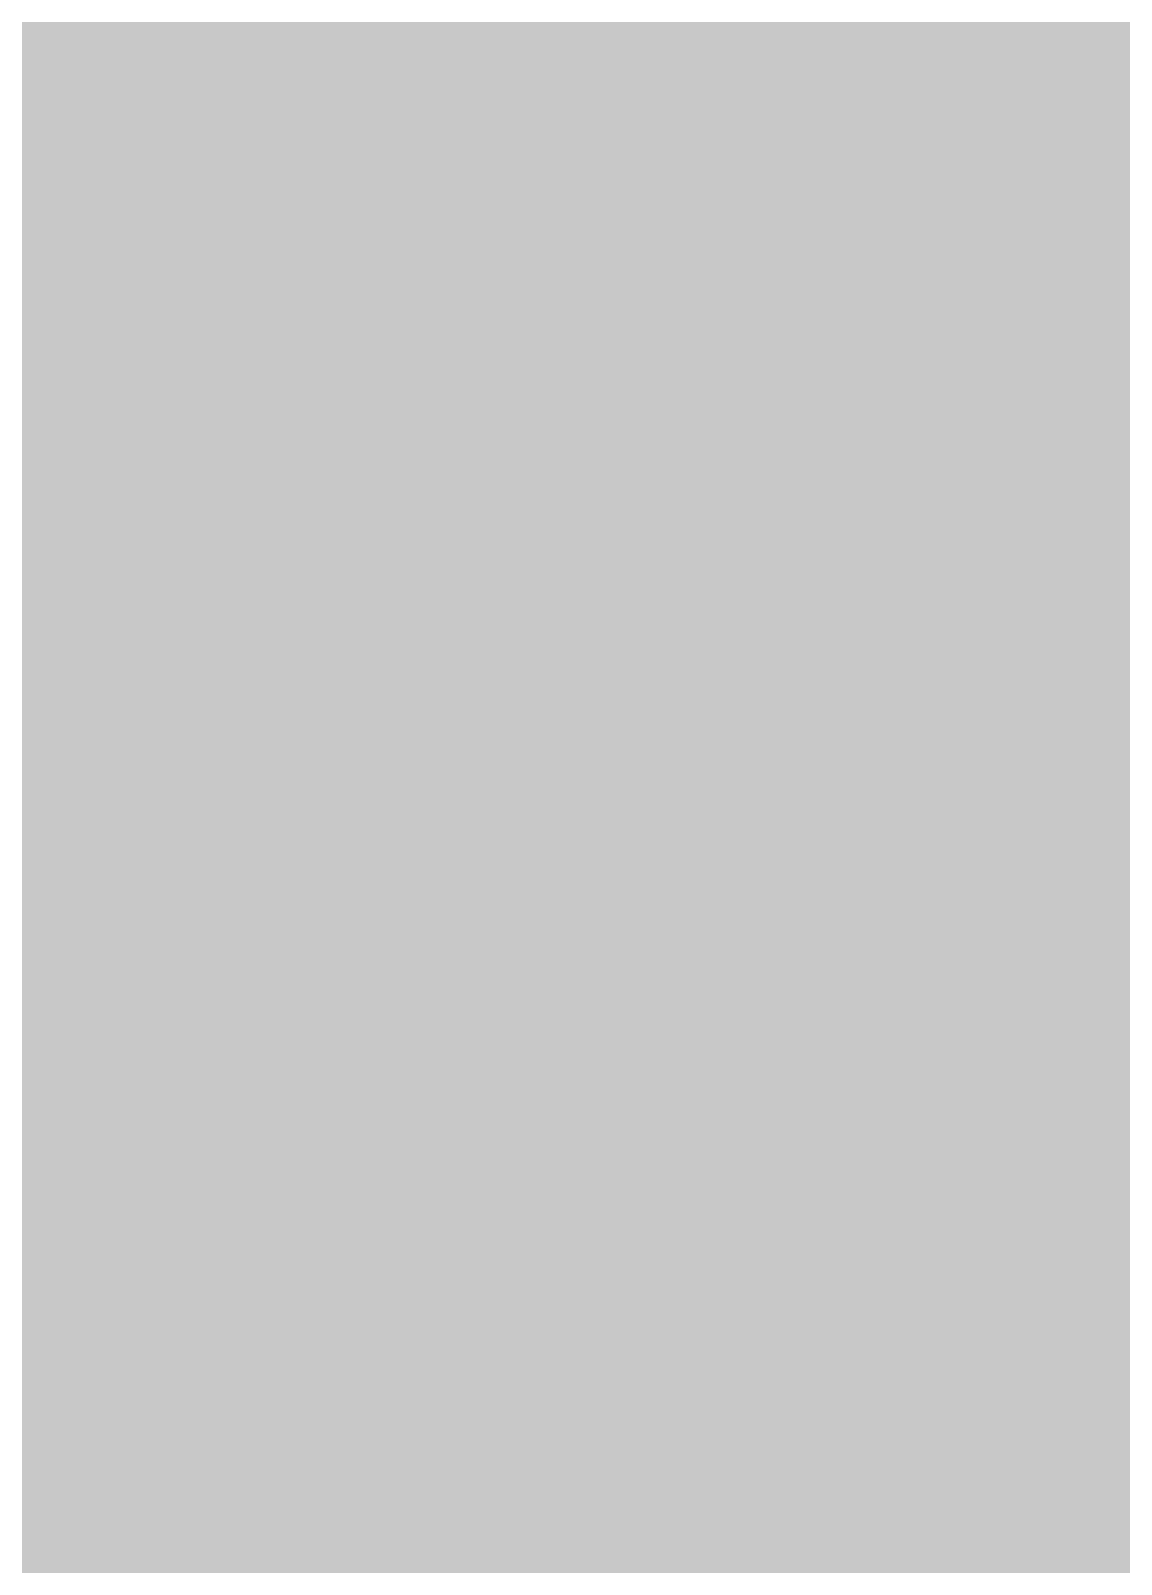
# Model space of a CAD drawing. Header units: inches. Extents: x 22 to 371, y 55 to 284.
# Drawn here: x 75.402 to 76.001, y 125.67 to 126.513 of the extents above; entities that cross this region are included whole.
import ezdxf

# ---------------------------------------------------------------- set-up
doc = ezdxf.new("R2010")
doc.units = ezdxf.units.IN
for name, color, linetype in [('Bottom Layer', 5, 'Continuous'), ('Bottom Solder', 6, 'Continuous'), ('Drill Drawing', 1, 'Continuous'), ('Layer 1', 16, 'Continuous'), ('Layer 2', 76, 'Continuous'), ('Top Layer', 1, 'Continuous'), ('Top Solder', 216, 'Continuous'), ('Via Holes', 16, 'Continuous')]:
    doc.layers.add(name, color=color, linetype=linetype)

msp = doc.modelspace()

# ---------------------------------------------------------------- hatches: boundary and pattern name
at = {"layer": 'Bottom Layer'}
h = msp.add_hatch(color=5, dxfattribs=at)
edge = h.paths.add_edge_path()
edge.add_arc((75.69159, 126.08662), 0.3, 0, 360)
at = {"layer": 'Bottom Solder'}
h = msp.add_hatch(color=6, dxfattribs=at)
edge = h.paths.add_edge_path()
edge.add_arc((75.69159, 126.08662), 0.4016, 0, 360)
at = {"layer": 'Layer 1'}
h = msp.add_hatch(color=16, dxfattribs=at)
edge = h.paths.add_edge_path()
edge.add_arc((75.69159, 126.08662), 0.3, 0, 360)
at = {"layer": 'Layer 2'}
h = msp.add_hatch(color=76, dxfattribs=at)
edge = h.paths.add_edge_path()
edge.add_arc((75.69159, 126.08662), 0.3, 0, 360)
at = {"layer": 'Top Layer'}
h = msp.add_hatch(color=1, dxfattribs=at)
h.paths.add_polyline_path([(90.08447, 141.44813), (90.0478, 141.3596), (90.0478, 141.1392), (90.13214, 140.93559), (90.28799, 140.77974), (90.4916, 140.6954), (90.5898, 140.57822), (90.60082, 140.38089), (90.44498, 140.22505), (90.36063, 140.02143), (90.36063, 139.96092), (90.28039, 139.79073), (90.1729, 139.77691), (90.05349, 139.77691), (89.84987, 139.69257), (89.69403, 139.53673), (89.4859, 139.53742), (89.3924, 139.5962), (89.30806, 139.79981), (89.15221, 139.95566), (88.9486, 140.04), (88.7282, 140.04), (88.52459, 139.95566), (88.36874, 139.79981), (88.2844, 139.5962), (88.2844, 139.3758), (88.36874, 139.17219), (88.52459, 139.01634), (88.7282, 138.932), (88.84303, 138.932), (91.31872, 136.45631), (91.44475, 136.3721), (91.59341, 136.34253), (100.67461, 136.34253), (100.87961, 136.13754), (101.00563, 136.05333), (101.15429, 136.02376), (101.219, 136.02376), (101.219, 135.84072), (103.124, 135.84072), (103.124, 135.84072), (103.17329, 135.87366), (103.2106, 135.8582), (103.431, 135.8582), (103.63461, 135.94254), (103.79046, 136.09838), (103.8748, 136.302), (103.8748, 136.5224), (103.79046, 136.72601), (103.71512, 136.80135), (103.65735, 136.9341), (103.71512, 137.06685), (103.79046, 137.14218), (103.8748, 137.3458), (103.8748, 137.5662), (103.79046, 137.76981), (103.63461, 137.92566), (103.51417, 137.97555), (103.50148, 138.01954), (103.50878, 138.19772), (103.57717, 138.24342), (104.09362, 138.75988), (105.67659, 138.75988), (105.76076, 138.55668), (105.73377, 138.52969), (105.65518, 138.41206), (105.65218, 138.397), (104.99181, 138.397), (104.99181, 136.939), (106.14182, 136.939), (106.14182, 135.48902), (106.15131, 135.48902), (106.15131, 134.98307), (98.76921, 134.98307), (98.68801, 135.06426), (98.4844, 135.1486), (98.264, 135.1486), (98.06039, 135.06426), (97.90454, 134.90841), (97.8202, 134.7048), (97.8202, 134.4844), (97.90454, 134.28079), (98.06039, 134.12494), (98.16211, 134.08281), (98.24377, 133.85979), (98.24228, 133.8464), (98.20545, 133.78732), (98.06039, 133.72723), (97.90454, 133.57139), (97.8202, 133.36777), (97.8202, 133.14738), (97.90454, 132.94376), (98.06039, 132.78792), (98.264, 132.70358), (98.4844, 132.70358), (98.68801, 132.78792), (98.84386, 132.94376), (98.9282, 133.14738), (98.9282, 133.2622), (99.37042, 133.70442), (101.77236, 133.70442), (101.81728, 133.60956), (101.83465, 133.50122), (101.70184, 133.36841), (101.6175, 133.1648), (101.6175, 132.9444), (101.70184, 132.74078), (101.85769, 132.58494), (102.0613, 132.5006), (102.2817, 132.5006), (102.48531, 132.58494), (102.50177, 132.60139), (104.0388, 132.60139), (104.0388, 132.2006), (105.8668, 132.2006), (105.8668, 132.98569), (106.4133, 132.98569), (106.4133, 132.9563), (109.8169, 132.9563), (109.8169, 132.9563), (109.9603, 132.90383), (110.09905, 132.87623), (110.09906, 132.87623), (110.89181, 132.87623), (110.89181, 132.8448), (112.95981, 132.8448), (112.95981, 133.35036), (113.71869, 133.35036), (113.81999, 133.24906), (113.81999, 131.38802), (113.7388, 131.30682), (113.65446, 131.1032), (113.65446, 130.88281), (113.7388, 130.67919), (113.89464, 130.52335), (114.09826, 130.43901), (114.31866, 130.43901), (114.52227, 130.52335), (114.67811, 130.67919), (114.88612, 130.67919), (115.04196, 130.52335), (115.24558, 130.43901), (115.46597, 130.43901), (115.57662, 130.48484), (115.69172, 130.31257), (115.26544, 129.88629), (112.95981, 129.88629), (112.95981, 130.8448), (112.95981, 131.71375), (112.96479, 131.73878), (112.96479, 132.2388), (112.95981, 132.26383), (112.95981, 132.6328), (110.89181, 132.6328), (110.89181, 132.26383), (110.88683, 132.2388), (110.88683, 132.10134), (110.73016, 132.10134), (110.59141, 132.07374), (110.47379, 131.99515), (110.47378, 131.99514), (110.20611, 131.72748), (110.12752, 131.60985), (110.09992, 131.4711), (110.09992, 131.47109), (110.09992, 131.02569), (110.09581, 131.02159), (109.8169, 131.02159), (109.8169, 131.14162), (107.5563, 131.14162), (107.5563, 131.11223), (105.8668, 131.11223), (105.8668, 131.9086), (104.0388, 131.9086), (104.0388, 130.2006), (104.84293, 130.2006), (104.90657, 130.03938), (104.90945, 129.9974), (103.93472, 129.02268), (103.73152, 129.10498), (103.64718, 129.3086), (103.49134, 129.46444), (103.28772, 129.54878), (103.06732, 129.54878), (102.86371, 129.46444), (102.70786, 129.3086), (102.62352, 129.10498), (102.62352, 128.99016), (100.19024, 126.55687), (93.5609, 126.55687), (93.5609, 126.8034), (92.1639, 126.8034), (92.1639, 126.55687), (88.3031, 126.55687), (88.3031, 126.8034), (86.9061, 126.8034), (86.9061, 125.5334), (88.3031, 125.5334), (88.3031, 125.77994), (92.1639, 125.77994), (92.1639, 125.5334), (93.5609, 125.5334), (93.5609, 125.77994), (100.35114, 125.77994), (100.41789, 125.79322), (100.51799, 125.60595), (99.61751, 124.70546), (81.80681, 124.70546), (81.40097, 125.1113), (81.27494, 125.19551), (81.12628, 125.22508), (79.97938, 125.22508), (79.83072, 125.19551), (79.70469, 125.1113), (79.29885, 124.70546), (76.31659, 124.70546), (75.87995, 125.1421), (75.75393, 125.22631), (75.60527, 125.25588), (74.41803, 125.25588), (74.26937, 125.22631), (74.14335, 125.1421), (73.80213, 124.80089), (73.71792, 124.67486), (73.68835, 124.5262), (73.68835, 124.39061), (73.18009, 124.39061), (73.18009, 124.94538), (82.84725, 134.61253), (83.11216, 134.61253), (83.19336, 134.53134), (83.39697, 134.447), (83.61737, 134.447), (83.82099, 134.53134), (83.97683, 134.68719), (84.06117, 134.8908), (84.06117, 135.1112), (83.97683, 135.31481), (83.82099, 135.47066), (83.61737, 135.555), (83.39697, 135.555), (83.19336, 135.47066), (83.12893, 135.40624), (82.94561, 135.42615), (82.87316, 135.6088), (88.9157, 141.65133), (89.95476, 141.65133)])
h.paths.add_polyline_path([(90.08685, 136.12011), (88.0618, 136.12011), (87.96269, 136.1004), (87.87868, 136.04426), (87.82254, 135.96024), (87.80282, 135.86114), (87.80282, 131.1402), (87.80282, 129.2324), (87.82254, 129.13329), (87.87868, 129.04927), (87.96269, 128.99314), (88.0618, 128.97342), (90.707, 128.97342), (90.73203, 128.9784), (90.961, 128.9784), (90.961, 129.20737), (90.96598, 129.2324), (90.96598, 131.1402), (90.94626, 131.23931), (90.89013, 131.32332), (90.80611, 131.37946), (90.707, 131.39918), (90.34583, 131.39918), (90.34583, 133.41138), (90.3638, 133.60714), (90.54903, 133.60714), (92.8718, 133.60714), (92.8718, 136.11514), (90.467, 136.11514), (90.36381, 136.11514), (90.1606, 136.10544)], flags=0)
h.paths.add_polyline_path([(90.01099, 128.4064), (88.68299, 128.4064), (88.68299, 128.14561), (88.3031, 128.14561), (88.3031, 128.3274), (86.9061, 128.3274), (86.9061, 127.0574), (88.3031, 127.0574), (88.3031, 127.2392), (88.68299, 127.2392), (88.68299, 126.9784), (90.01099, 126.9784)], flags=0)
h = msp.add_hatch(color=1, dxfattribs=at)
edge = h.paths.add_edge_path()
edge.add_arc((75.69159, 126.08662), 0.3, 0, 360)
at = {"layer": 'Top Solder'}
h = msp.add_hatch(color=216, dxfattribs=at)
edge = h.paths.add_edge_path()
edge.add_arc((75.69159, 126.08662), 0.4016, 0, 360)
at = {"layer": 'Via Holes'}
h = msp.add_hatch(color=7, dxfattribs=at)
edge = h.paths.add_edge_path()
edge.add_arc((75.69159, 126.08662), 0.15, 0, 360)

# ---------------------------------------------------------------- linework, layer by layer
at = {"layer": 'Drill Drawing'}
for points in [[(75.43759, 126.34062, 0.0508, 0.0508, 0), (75.69159, 126.21362, 0.0508, 0.0508, 0)], [(75.43759, 126.34062, 0.0508, 0.0508, 0), (75.56459, 126.08662, 0.0508, 0.0508, 0)], [(75.69159, 126.21362, 0.0508, 0.0508, 0), (75.94559, 126.34062, 0.0508, 0.0508, 0)], [(75.81859, 126.08662, 0.0508, 0.0508, 0), (75.94559, 126.34062, 0.0508, 0.0508, 0)], [(75.43759, 125.83262, 0.0508, 0.0508, 0), (75.56459, 126.08662, 0.0508, 0.0508, 0)], [(75.81859, 126.08662, 0.0508, 0.0508, 0), (75.94559, 125.83262, 0.0508, 0.0508, 0)], [(75.43759, 125.83262, 0.0508, 0.0508, 0), (75.69159, 125.95962, 0.0508, 0.0508, 0)], [(75.69159, 125.95962, 0.0508, 0.0508, 0), (75.94559, 125.83262, 0.0508, 0.0508, 0)]]:
    msp.add_lwpolyline(points, format="xyseb", dxfattribs=at)
for points in [[(75.42489, 126.34062, 0.0254, 0.0254, 1), (75.45029, 126.34062, 0.0254, 0.0254, 1)], [(75.42489, 126.34062, 0.0254, 0.0254, 1), (75.45029, 126.34062, 0.0254, 0.0254, 1)], [(75.93289, 126.34062, 0.0254, 0.0254, 1), (75.95829, 126.34062, 0.0254, 0.0254, 1)], [(75.93289, 126.34062, 0.0254, 0.0254, 1), (75.95829, 126.34062, 0.0254, 0.0254, 1)], [(75.67889, 126.21362, 0.0254, 0.0254, 1), (75.70429, 126.21362, 0.0254, 0.0254, 1)], [(75.67889, 126.21362, 0.0254, 0.0254, 1), (75.70429, 126.21362, 0.0254, 0.0254, 1)], [(75.55189, 126.08662, 0.0254, 0.0254, 1), (75.57729, 126.08662, 0.0254, 0.0254, 1)], [(75.55189, 126.08662, 0.0254, 0.0254, 1), (75.57729, 126.08662, 0.0254, 0.0254, 1)], [(75.80589, 126.08662, 0.0254, 0.0254, 1), (75.83129, 126.08662, 0.0254, 0.0254, 1)], [(75.80589, 126.08662, 0.0254, 0.0254, 1), (75.83129, 126.08662, 0.0254, 0.0254, 1)], [(75.67889, 125.95962, 0.0254, 0.0254, 1), (75.70429, 125.95962, 0.0254, 0.0254, 1)], [(75.67889, 125.95962, 0.0254, 0.0254, 1), (75.70429, 125.95962, 0.0254, 0.0254, 1)], [(75.42489, 125.83262, 0.0254, 0.0254, 1), (75.45029, 125.83262, 0.0254, 0.0254, 1)], [(75.42489, 125.83262, 0.0254, 0.0254, 1), (75.45029, 125.83262, 0.0254, 0.0254, 1)], [(75.93289, 125.83262, 0.0254, 0.0254, 1), (75.95829, 125.83262, 0.0254, 0.0254, 1)], [(75.93289, 125.83262, 0.0254, 0.0254, 1), (75.95829, 125.83262, 0.0254, 0.0254, 1)]]:
    msp.add_lwpolyline(points, format="xyseb", close=True, dxfattribs=at)
at = {"layer": 'Top Layer'}
msp.add_lwpolyline([(75.69159, 126.08662, 0.254, 0.254, 0), (77.61661, 126.08662, 0.254, 0.254, 0)], format="xyseb", dxfattribs=at)
msp.add_lwpolyline([(75.62809, 126.08662, 0.127, 0.127, 1), (75.75509, 126.08662, 0.127, 0.127, 1)], format="xyseb", close=True, dxfattribs=at)

doc.saveas('drawing.dxf')
